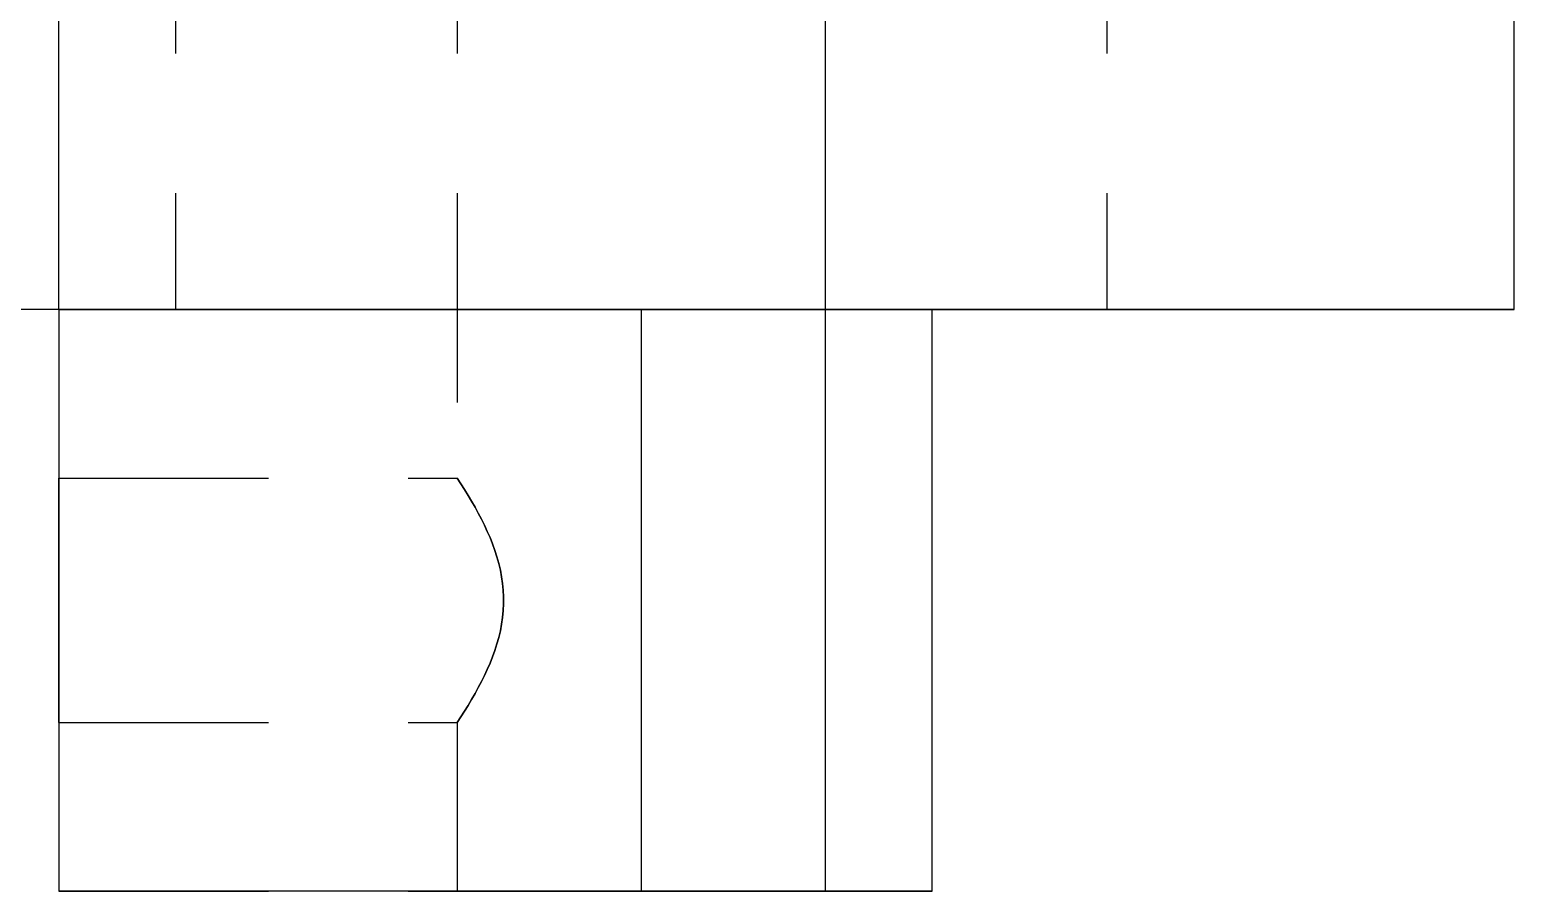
# Model space of a CAD drawing. Extents: x 8 to 586, y 8 to 412.
# Drawn here: x 202.25 to 215, y 223 to 230.4 of the extents above; entities that cross this region are included whole.
import ezdxf

# ---------------------------------------------------------------- set-up
doc = ezdxf.new("R2010")
doc.units = 0
doc.linetypes.add('CENTER', pattern=[10.2, 6, -1.6, 1, -1.6])
doc.linetypes.add('DASHED', pattern=[3, 1.8, -1.2])
for name, color, linetype in [('HIDDEN', 8, 'DASHED'), ('SEAM', 3, 'CENTER'), ('VISIBLE', 7, 'CONTINUOUS')]:
    doc.layers.add(name, color=color, linetype=linetype)

msp = doc.modelspace()

# ---------------------------------------------------------------- linework, layer by layer
at = {"layer": 'HIDDEN'}
for p, q in [((202.5, 228), (202.5, 238)), ((203.5, 238), (203.5, 228)), ((203.5, 238), (203.5, 228)), ((205.92, 238), (205.92, 226.55)), ((205.92, 238), (205.92, 226.55)), ((211.5, 238), (211.5, 228)), ((211.5, 238), (211.5, 228)), ((215, 228), (215, 238)), ((209.08, 230.6923), (209.08, 230.3077)), ((209.08, 230.6923), (209.08, 230.3077)), ((209.08, 230.3077), (209.08, 229.9231)), ((209.08, 230.3077), (209.08, 229.9231)), ((209.08, 229.9231), (209.08, 229.5385)), ((209.08, 229.9231), (209.08, 229.5385)), ((209.08, 229.5385), (209.08, 229.1538)), ((209.08, 229.5385), (209.08, 229.1538)), ((209.08, 229.1538), (209.08, 228.7692)), ((209.08, 229.1538), (209.08, 228.7692)), ((209.08, 228.7692), (209.08, 228.3846)), ((209.08, 228.7692), (209.08, 228.3846)), ((209.08, 228.3846), (209.08, 228)), ((209.08, 228.3846), (209.08, 228)), ((202.5, 228), (52.5, 228)), ((202.8205, 228), (202.5, 228)), ((202.5, 228), (207.5, 228)), ((207.5, 228), (202.5, 228)), ((202.5, 228), (207.5, 228)), ((207.5, 228), (202.5, 228)), ((202.5, 228), (202.5, 223)), ((202.5, 228), (202.5, 223)), ((202.5, 228), (202.5, 223)), ((203.141, 228), (202.8205, 228)), ((203.4615, 228), (203.141, 228)), ((203.7821, 228), (203.4615, 228)), ((203.7051, 228), (203.5, 228)), ((203.5, 228), (203.7051, 228)), ((203.9103, 228), (203.7051, 228)), ((203.7051, 228), (203.9103, 228)), ((204.1026, 228), (203.7821, 228)), ((204.1154, 228), (203.9103, 228)), ((203.9103, 228), (204.1154, 228)), ((204.4231, 228), (204.1026, 228)), ((204.3205, 228), (204.1154, 228)), ((204.1154, 228), (204.3205, 228)), ((204.5256, 228), (204.3205, 228)), ((204.3205, 228), (204.5256, 228)), ((204.7436, 228), (204.4231, 228)), ((204.7308, 228), (204.5256, 228)), ((204.5256, 228), (204.7308, 228)), ((204.9359, 228), (204.7308, 228)), ((204.7308, 228), (204.9359, 228)), ((205.0641, 228), (204.7436, 228)), ((205.141, 228), (204.9359, 228)), ((204.9359, 228), (205.141, 228)), ((205.3846, 228), (205.0641, 228)), ((205.3462, 228), (205.141, 228)), ((205.141, 228), (205.3462, 228)), ((205.5513, 228), (205.3462, 228)), ((205.3462, 228), (205.5513, 228)), ((205.7051, 228), (205.3846, 228)), ((205.7564, 228), (205.5513, 228)), ((205.5513, 228), (205.7564, 228)), ((206.0256, 228), (205.7051, 228)), ((205.9615, 228), (205.7564, 228)), ((205.7564, 228), (205.9615, 228)), ((206.1667, 228), (205.9615, 228)), ((205.9615, 228), (206.1667, 228)), ((206.3462, 228), (206.0256, 228)), ((206.3718, 228), (206.1667, 228)), ((206.1667, 228), (206.3718, 228)), ((206.6667, 228), (206.3462, 228)), ((206.5769, 228), (206.3718, 228)), ((206.3718, 228), (206.5769, 228)), ((206.7821, 228), (206.5769, 228)), ((206.5769, 228), (206.7821, 228)), ((206.9872, 228), (206.6667, 228)), ((206.9872, 228), (206.7821, 228)), ((206.7821, 228), (206.9872, 228)), ((207.3077, 228), (206.9872, 228)), ((207.1923, 228), (206.9872, 228)), ((206.9872, 228), (207.1923, 228)), ((207.3974, 228), (207.1923, 228)), ((207.1923, 228), (207.3974, 228)), ((207.6282, 228), (207.3077, 228)), ((207.6026, 228), (207.3974, 228)), ((207.3974, 228), (207.6026, 228)), ((207.5, 228), (207.5641, 228)), ((207.5641, 228), (207.5, 228)), ((207.5, 228), (207.5641, 228)), ((207.5641, 228), (207.5, 228)), ((207.5, 228), (207.5, 223)), ((207.5, 228), (207.5, 223)), ((207.5, 228), (207.5, 223)), ((207.5641, 228), (207.6282, 228)), ((207.6282, 228), (207.5641, 228)), ((207.5641, 228), (207.6282, 228)), ((207.6282, 228), (207.5641, 228)), ((207.8077, 228), (207.6026, 228)), ((207.6026, 228), (207.8077, 228)), ((207.9487, 228), (207.6282, 228)), ((207.6282, 228), (207.6923, 228)), ((207.6923, 228), (207.6282, 228)), ((207.6282, 228), (207.6923, 228)), ((207.6923, 228), (207.6282, 228)), ((207.6923, 228), (207.7564, 228)), ((207.7564, 228), (207.6923, 228)), ((207.6923, 228), (207.7564, 228)), ((207.7564, 228), (207.6923, 228)), ((207.7564, 228), (207.8205, 228)), ((207.8205, 228), (207.7564, 228)), ((207.7564, 228), (207.8205, 228)), ((207.8205, 228), (207.7564, 228)), ((208.0128, 228), (207.8077, 228)), ((207.8077, 228), (208.0128, 228)), ((207.8205, 228), (207.8846, 228)), ((207.8846, 228), (207.8205, 228)), ((207.8205, 228), (207.8846, 228)), ((207.8846, 228), (207.8205, 228)), ((207.8846, 228), (207.9487, 228)), ((207.9487, 228), (207.8846, 228)), ((207.8846, 228), (207.9487, 228)), ((207.9487, 228), (207.8846, 228)), ((208.2692, 228), (207.9487, 228)), ((207.9487, 228), (208.0128, 228)), ((208.0128, 228), (207.9487, 228)), ((207.9487, 228), (208.0128, 228)), ((208.0128, 228), (207.9487, 228)), ((208.2179, 228), (208.0128, 228)), ((208.0128, 228), (208.2179, 228)), ((208.0128, 228), (208.0769, 228)), ((208.0769, 228), (208.0128, 228)), ((208.0128, 228), (208.0769, 228)), ((208.0769, 228), (208.0128, 228)), ((208.0769, 228), (208.141, 228)), ((208.141, 228), (208.0769, 228)), ((208.0769, 228), (208.141, 228)), ((208.141, 228), (208.0769, 228)), ((208.141, 228), (208.2051, 228)), ((208.2051, 228), (208.141, 228)), ((208.141, 228), (208.2051, 228)), ((208.2051, 228), (208.141, 228)), ((208.2051, 228), (208.2692, 228)), ((208.2692, 228), (208.2051, 228)), ((208.2051, 228), (208.2692, 228)), ((208.2692, 228), (208.2051, 228)), ((208.4231, 228), (208.2179, 228)), ((208.2179, 228), (208.4231, 228)), ((208.5897, 228), (208.2692, 228)), ((208.2692, 228), (208.3333, 228)), ((208.3333, 228), (208.2692, 228)), ((208.2692, 228), (208.3333, 228)), ((208.3333, 228), (208.2692, 228)), ((208.3333, 228), (208.3974, 228)), ((208.3974, 228), (208.3333, 228)), ((208.3333, 228), (208.3974, 228)), ((208.3974, 228), (208.3333, 228)), ((208.3974, 228), (208.4615, 228)), ((208.4615, 228), (208.3974, 228)), ((208.3974, 228), (208.4615, 228)), ((208.4615, 228), (208.3974, 228)), ((208.6282, 228), (208.4231, 228)), ((208.4231, 228), (208.6282, 228)), ((208.4615, 228), (208.5256, 228)), ((208.5256, 228), (208.4615, 228)), ((208.4615, 228), (208.5256, 228)), ((208.5256, 228), (208.4615, 228)), ((208.5256, 228), (208.5897, 228)), ((208.5897, 228), (208.5256, 228)), ((208.5256, 228), (208.5897, 228)), ((208.5897, 228), (208.5256, 228)), ((208.9103, 228), (208.5897, 228)), ((208.5897, 228), (208.6538, 228)), ((208.6538, 228), (208.5897, 228)), ((208.5897, 228), (208.6538, 228)), ((208.6538, 228), (208.5897, 228)), ((208.8333, 228), (208.6282, 228)), ((208.6282, 228), (208.8333, 228)), ((208.6538, 228), (208.7179, 228)), ((208.7179, 228), (208.6538, 228)), ((208.6538, 228), (208.7179, 228)), ((208.7179, 228), (208.6538, 228)), ((208.7179, 228), (208.7821, 228)), ((208.7821, 228), (208.7179, 228)), ((208.7179, 228), (208.7821, 228)), ((208.7821, 228), (208.7179, 228)), ((208.7821, 228), (208.8462, 228)), ((208.8462, 228), (208.7821, 228)), ((208.7821, 228), (208.8462, 228)), ((208.8462, 228), (208.7821, 228)), ((209.0385, 228), (208.8333, 228)), ((208.8333, 228), (209.0385, 228)), ((208.8462, 228), (208.9103, 228)), ((208.9103, 228), (208.8462, 228)), ((208.8462, 228), (208.9103, 228)), ((208.9103, 228), (208.8462, 228)), ((209.2308, 228), (208.9103, 228)), ((208.9103, 228), (208.9744, 228)), ((208.9744, 228), (208.9103, 228)), ((208.9103, 228), (208.9744, 228)), ((208.9744, 228), (208.9103, 228)), ((208.9744, 228), (209.0385, 228)), ((209.0385, 228), (208.9744, 228)), ((208.9744, 228), (209.0385, 228)), ((209.0385, 228), (208.9744, 228)), ((209.2436, 228), (209.0385, 228)), ((209.0385, 228), (209.2436, 228)), ((209.0385, 228), (209.1026, 228)), ((209.1026, 228), (209.0385, 228)), ((209.0385, 228), (209.1026, 228)), ((209.1026, 228), (209.0385, 228)), ((209.08, 228), (209.08, 227.6154)), ((209.08, 228), (209.08, 227.6154)), ((209.1026, 228), (209.1667, 228)), ((209.1667, 228), (209.1026, 228)), ((209.1026, 228), (209.1667, 228)), ((209.1667, 228), (209.1026, 228)), ((209.1667, 228), (209.2308, 228)), ((209.2308, 228), (209.1667, 228)), ((209.1667, 228), (209.2308, 228)), ((209.2308, 228), (209.1667, 228)), ((209.5513, 228), (209.2308, 228)), ((209.2308, 228), (209.2949, 228)), ((209.2949, 228), (209.2308, 228)), ((209.2308, 228), (209.2949, 228)), ((209.2949, 228), (209.2308, 228)), ((209.4487, 228), (209.2436, 228)), ((209.2436, 228), (209.4487, 228)), ((209.2949, 228), (209.359, 228)), ((209.359, 228), (209.2949, 228)), ((209.2949, 228), (209.359, 228)), ((209.359, 228), (209.2949, 228)), ((209.359, 228), (209.4231, 228)), ((209.4231, 228), (209.359, 228)), ((209.359, 228), (209.4231, 228)), ((209.4231, 228), (209.359, 228)), ((209.4231, 228), (209.4872, 228)), ((209.4872, 228), (209.4231, 228)), ((209.4231, 228), (209.4872, 228)), ((209.4872, 228), (209.4231, 228)), ((209.6538, 228), (209.4487, 228)), ((209.4487, 228), (209.6538, 228)), ((209.4872, 228), (209.5513, 228)), ((209.5513, 228), (209.4872, 228)), ((209.4872, 228), (209.5513, 228)), ((209.5513, 228), (209.4872, 228)), ((209.8718, 228), (209.5513, 228)), ((209.5513, 228), (209.6154, 228)), ((209.6154, 228), (209.5513, 228)), ((209.5513, 228), (209.6154, 228)), ((209.6154, 228), (209.5513, 228)), ((209.6154, 228), (209.6795, 228)), ((209.6795, 228), (209.6154, 228)), ((209.6154, 228), (209.6795, 228)), ((209.6795, 228), (209.6154, 228)), ((209.859, 228), (209.6538, 228)), ((209.6538, 228), (209.859, 228)), ((209.6795, 228), (209.7436, 228)), ((209.7436, 228), (209.6795, 228)), ((209.6795, 228), (209.7436, 228)), ((209.7436, 228), (209.6795, 228)), ((209.7436, 228), (209.8077, 228)), ((209.8077, 228), (209.7436, 228)), ((209.7436, 228), (209.8077, 228)), ((209.8077, 228), (209.7436, 228)), ((209.8077, 228), (209.8718, 228)), ((209.8718, 228), (209.8077, 228)), ((209.8077, 228), (209.8718, 228)), ((209.8718, 228), (209.8077, 228)), ((210.0641, 228), (209.859, 228)), ((209.859, 228), (210.0641, 228)), ((210.1923, 228), (209.8718, 228)), ((209.8718, 228), (209.9359, 228)), ((209.9359, 228), (209.8718, 228)), ((209.8718, 228), (209.9359, 228)), ((209.9359, 228), (209.8718, 228)), ((209.9359, 228), (210, 228)), ((210, 228), (209.9359, 228)), ((209.9359, 228), (210, 228)), ((210, 228), (209.9359, 228)), ((210, 223), (210, 228)), ((210.2692, 228), (210.0641, 228)), ((210.0641, 228), (210.2692, 228)), ((210.5128, 228), (210.1923, 228)), ((210.4744, 228), (210.2692, 228)), ((210.2692, 228), (210.4744, 228)), ((210.6795, 228), (210.4744, 228)), ((210.4744, 228), (210.6795, 228)), ((210.8333, 228), (210.5128, 228)), ((210.8846, 228), (210.6795, 228)), ((210.6795, 228), (210.8846, 228)), ((211.1538, 228), (210.8333, 228)), ((211.0897, 228), (210.8846, 228)), ((210.8846, 228), (211.0897, 228)), ((211.2949, 228), (211.0897, 228)), ((211.0897, 228), (211.2949, 228)), ((211.4744, 228), (211.1538, 228)), ((211.5, 228), (211.2949, 228)), ((211.2949, 228), (211.5, 228)), ((211.7949, 228), (211.4744, 228)), ((212.1154, 228), (211.7949, 228)), ((212.4359, 228), (212.1154, 228)), ((212.7564, 228), (212.4359, 228)), ((213.0769, 228), (212.7564, 228)), ((213.3974, 228), (213.0769, 228)), ((213.7179, 228), (213.3974, 228)), ((214.0385, 228), (213.7179, 228)), ((214.359, 228), (214.0385, 228)), ((214.6795, 228), (214.359, 228)), ((215, 228), (214.6795, 228)), ((209.08, 227.6154), (209.08, 227.2308)), ((209.08, 227.6154), (209.08, 227.2308)), ((209.08, 227.2308), (209.08, 226.8462)), ((209.08, 227.2308), (209.08, 226.8462)), ((209.08, 226.8462), (209.08, 226.4615)), ((209.08, 226.8462), (209.08, 226.4615)), ((202.5, 226.55), (202.5, 226.4962)), ((202.5, 226.4962), (202.5, 226.55)), ((202.5, 226.55), (205.92, 226.55)), ((202.5, 226.55), (202.5, 226.4962)), ((202.5, 226.4962), (202.5, 226.55)), ((202.5, 226.55), (205.92, 226.55)), ((202.5, 226.4962), (202.5, 226.4423)), ((202.5, 226.4423), (202.5, 226.4962)), ((202.5, 226.4962), (202.5, 226.4423)), ((202.5, 226.4423), (202.5, 226.4962)), ((205.92, 226.55), (205.9521, 226.5011)), ((205.9521, 226.5011), (205.92, 226.55)), ((205.92, 226.55), (205.9521, 226.5011)), ((205.9521, 226.5011), (205.92, 226.55)), ((205.9521, 226.5011), (205.9835, 226.4518)), ((205.9835, 226.4518), (205.9521, 226.5011)), ((205.9521, 226.5011), (205.9835, 226.4518)), ((205.9835, 226.4518), (205.9521, 226.5011)), ((202.5, 226.4423), (202.5, 226.3885)), ((202.5, 226.3885), (202.5, 226.4423)), ((202.5, 226.4423), (202.5, 226.3885)), ((202.5, 226.3885), (202.5, 226.4423)), ((202.5, 226.3885), (202.5, 226.3346)), ((202.5, 226.3346), (202.5, 226.3885)), ((202.5, 226.3885), (202.5, 226.3346)), ((202.5, 226.3346), (202.5, 226.3885)), ((205.9835, 226.4518), (206.0142, 226.4021)), ((206.0142, 226.4021), (205.9835, 226.4518)), ((205.9835, 226.4518), (206.0142, 226.4021)), ((206.0142, 226.4021), (205.9835, 226.4518)), ((206.0142, 226.4021), (206.0441, 226.3519)), ((206.0441, 226.3519), (206.0142, 226.4021)), ((206.0142, 226.4021), (206.0441, 226.3519)), ((206.0441, 226.3519), (206.0142, 226.4021)), ((206.0441, 226.3519), (206.0732, 226.3012)), ((206.0732, 226.3012), (206.0441, 226.3519)), ((206.0441, 226.3519), (206.0732, 226.3012)), ((206.0732, 226.3012), (206.0441, 226.3519)), ((209.08, 226.4615), (209.08, 226.0769)), ((209.08, 226.4615), (209.08, 226.0769)), ((202.5, 226.3346), (202.5, 226.2808)), ((202.5, 226.2808), (202.5, 226.3346)), ((202.5, 226.3346), (202.5, 226.2808)), ((202.5, 226.2808), (202.5, 226.3346)), ((202.5, 226.2808), (202.5, 226.2269)), ((202.5, 226.2269), (202.5, 226.2808)), ((202.5, 226.2808), (202.5, 226.2269)), ((202.5, 226.2269), (202.5, 226.2808)), ((202.5, 226.2269), (202.5, 226.1731)), ((202.5, 226.1731), (202.5, 226.2269)), ((202.5, 226.2269), (202.5, 226.1731)), ((202.5, 226.1731), (202.5, 226.2269)), ((206.0732, 226.3012), (206.1013, 226.2499)), ((206.1013, 226.2499), (206.0732, 226.3012)), ((206.0732, 226.3012), (206.1013, 226.2499)), ((206.1013, 226.2499), (206.0732, 226.3012)), ((206.1013, 226.2499), (206.1284, 226.1981)), ((206.1284, 226.1981), (206.1013, 226.2499)), ((206.1013, 226.2499), (206.1284, 226.1981)), ((206.1284, 226.1981), (206.1013, 226.2499)), ((202.5, 226.1731), (202.5, 226.1192)), ((202.5, 226.1192), (202.5, 226.1731)), ((202.5, 226.1731), (202.5, 226.1192)), ((202.5, 226.1192), (202.5, 226.1731)), ((202.5, 226.1192), (202.5, 226.0654)), ((202.5, 226.0654), (202.5, 226.1192)), ((202.5, 226.1192), (202.5, 226.0654)), ((202.5, 226.0654), (202.5, 226.1192)), ((206.1284, 226.1981), (206.1543, 226.1457)), ((206.1543, 226.1457), (206.1284, 226.1981)), ((206.1284, 226.1981), (206.1543, 226.1457)), ((206.1543, 226.1457), (206.1284, 226.1981)), ((206.1543, 226.1457), (206.1789, 226.0927)), ((206.1789, 226.0927), (206.1543, 226.1457)), ((206.1543, 226.1457), (206.1789, 226.0927)), ((206.1789, 226.0927), (206.1543, 226.1457)), ((206.1789, 226.0927), (206.2021, 226.0391)), ((206.2021, 226.0391), (206.1789, 226.0927)), ((206.1789, 226.0927), (206.2021, 226.0391)), ((206.2021, 226.0391), (206.1789, 226.0927)), ((202.5, 226.0654), (202.5, 226.0115)), ((202.5, 226.0115), (202.5, 226.0654)), ((202.5, 226.0654), (202.5, 226.0115)), ((202.5, 226.0115), (202.5, 226.0654)), ((202.5, 226.0115), (202.5, 225.9577)), ((202.5, 225.9577), (202.5, 226.0115)), ((202.5, 226.0115), (202.5, 225.9577)), ((202.5, 225.9577), (202.5, 226.0115)), ((206.2021, 226.0391), (206.2237, 225.9847)), ((206.2237, 225.9847), (206.2021, 226.0391)), ((206.2021, 226.0391), (206.2237, 225.9847)), ((206.2237, 225.9847), (206.2021, 226.0391)), ((206.2237, 225.9847), (206.2436, 225.9298)), ((206.2436, 225.9298), (206.2237, 225.9847)), ((206.2237, 225.9847), (206.2436, 225.9298)), ((206.2436, 225.9298), (206.2237, 225.9847)), ((209.08, 226.0769), (209.08, 225.6923)), ((209.08, 226.0769), (209.08, 225.6923)), ((202.5, 225.9577), (202.5, 225.9038)), ((202.5, 225.9038), (202.5, 225.9577)), ((202.5, 225.9577), (202.5, 225.9038)), ((202.5, 225.9038), (202.5, 225.9577)), ((202.5, 225.9038), (202.5, 225.85)), ((202.5, 225.85), (202.5, 225.9038)), ((202.5, 225.9038), (202.5, 225.85)), ((202.5, 225.85), (202.5, 225.9038)), ((202.5, 225.85), (202.5, 225.7962)), ((202.5, 225.7962), (202.5, 225.85)), ((202.5, 225.85), (202.5, 225.7962)), ((202.5, 225.7962), (202.5, 225.85)), ((206.2436, 225.9298), (206.2615, 225.8741)), ((206.2615, 225.8741), (206.2436, 225.9298)), ((206.2436, 225.9298), (206.2615, 225.8741)), ((206.2615, 225.8741), (206.2436, 225.9298)), ((206.2615, 225.8741), (206.2773, 225.8179)), ((206.2773, 225.8179), (206.2615, 225.8741)), ((206.2615, 225.8741), (206.2773, 225.8179)), ((206.2773, 225.8179), (206.2615, 225.8741)), ((202.5, 225.7962), (202.5, 225.7423)), ((202.5, 225.7423), (202.5, 225.7962)), ((202.5, 225.7962), (202.5, 225.7423)), ((202.5, 225.7423), (202.5, 225.7962)), ((202.5, 225.7423), (202.5, 225.6885)), ((202.5, 225.6885), (202.5, 225.7423)), ((202.5, 225.7423), (202.5, 225.6885)), ((202.5, 225.6885), (202.5, 225.7423)), ((206.2773, 225.8179), (206.2909, 225.761)), ((206.2909, 225.761), (206.2773, 225.8179)), ((206.2773, 225.8179), (206.2909, 225.761)), ((206.2909, 225.761), (206.2773, 225.8179)), ((206.2909, 225.761), (206.3019, 225.7036)), ((206.3019, 225.7036), (206.2909, 225.761)), ((206.2909, 225.761), (206.3019, 225.7036)), ((206.3019, 225.7036), (206.2909, 225.761)), ((202.5, 225.6885), (202.5, 225.6346)), ((202.5, 225.6346), (202.5, 225.6885)), ((202.5, 225.6885), (202.5, 225.6346)), ((202.5, 225.6346), (202.5, 225.6885)), ((202.5, 225.6346), (202.5, 225.5808)), ((202.5, 225.5808), (202.5, 225.6346)), ((202.5, 225.6346), (202.5, 225.5808)), ((202.5, 225.5808), (202.5, 225.6346)), ((202.5, 225.5808), (202.5, 225.5269)), ((202.5, 225.5269), (202.5, 225.5808)), ((202.5, 225.5808), (202.5, 225.5269)), ((202.5, 225.5269), (202.5, 225.5808)), ((206.3019, 225.7036), (206.3104, 225.6458)), ((206.3104, 225.6458), (206.3019, 225.7036)), ((206.3019, 225.7036), (206.3104, 225.6458)), ((206.3104, 225.6458), (206.3019, 225.7036)), ((206.3104, 225.6458), (206.3161, 225.5876)), ((206.3161, 225.5876), (206.3104, 225.6458)), ((206.3104, 225.6458), (206.3161, 225.5876)), ((206.3161, 225.5876), (206.3104, 225.6458)), ((206.3161, 225.5876), (206.319, 225.5292)), ((206.319, 225.5292), (206.3161, 225.5876)), ((206.3161, 225.5876), (206.319, 225.5292)), ((206.319, 225.5292), (206.3161, 225.5876)), ((209.08, 225.6923), (209.08, 225.3077)), ((209.08, 225.6923), (209.08, 225.3077)), ((202.5, 225.5269), (202.5, 225.4731)), ((202.5, 225.4731), (202.5, 225.5269)), ((202.5, 225.5269), (202.5, 225.4731)), ((202.5, 225.4731), (202.5, 225.5269)), ((202.5, 225.4731), (202.5, 225.4192)), ((202.5, 225.4192), (202.5, 225.4731)), ((202.5, 225.4731), (202.5, 225.4192)), ((202.5, 225.4192), (202.5, 225.4731)), ((206.319, 225.4708), (206.3161, 225.4124)), ((206.3161, 225.4124), (206.319, 225.4708)), ((206.319, 225.4708), (206.3161, 225.4124)), ((206.3161, 225.4124), (206.319, 225.4708)), ((206.319, 225.5292), (206.319, 225.4708)), ((206.319, 225.4708), (206.319, 225.5292)), ((206.319, 225.5292), (206.319, 225.4708)), ((206.319, 225.4708), (206.319, 225.5292)), ((202.5, 225.4192), (202.5, 225.3654)), ((202.5, 225.3654), (202.5, 225.4192)), ((202.5, 225.4192), (202.5, 225.3654)), ((202.5, 225.3654), (202.5, 225.4192)), ((202.5, 225.3654), (202.5, 225.3115)), ((202.5, 225.3115), (202.5, 225.3654)), ((202.5, 225.3654), (202.5, 225.3115)), ((202.5, 225.3115), (202.5, 225.3654)), ((206.3104, 225.3542), (206.3019, 225.2964)), ((206.3019, 225.2964), (206.3104, 225.3542)), ((206.3104, 225.3542), (206.3019, 225.2964)), ((206.3019, 225.2964), (206.3104, 225.3542)), ((206.3161, 225.4124), (206.3104, 225.3542)), ((206.3104, 225.3542), (206.3161, 225.4124)), ((206.3161, 225.4124), (206.3104, 225.3542)), ((206.3104, 225.3542), (206.3161, 225.4124)), ((202.5, 225.3115), (202.5, 225.2577)), ((202.5, 225.2577), (202.5, 225.3115)), ((202.5, 225.3115), (202.5, 225.2577)), ((202.5, 225.2577), (202.5, 225.3115)), ((202.5, 225.2577), (202.5, 225.2038)), ((202.5, 225.2038), (202.5, 225.2577)), ((202.5, 225.2577), (202.5, 225.2038)), ((202.5, 225.2038), (202.5, 225.2577)), ((202.5, 225.2038), (202.5, 225.15)), ((202.5, 225.15), (202.5, 225.2038)), ((202.5, 225.2038), (202.5, 225.15)), ((202.5, 225.15), (202.5, 225.2038)), ((206.2909, 225.239), (206.2773, 225.1821)), ((206.2773, 225.1821), (206.2909, 225.239)), ((206.2909, 225.239), (206.2773, 225.1821)), ((206.2773, 225.1821), (206.2909, 225.239)), ((206.3019, 225.2964), (206.2909, 225.239)), ((206.2909, 225.239), (206.3019, 225.2964)), ((206.3019, 225.2964), (206.2909, 225.239)), ((206.2909, 225.239), (206.3019, 225.2964)), ((209.08, 225.3077), (209.08, 224.9231)), ((209.08, 225.3077), (209.08, 224.9231)), ((202.5, 225.15), (202.5, 225.0962)), ((202.5, 225.0962), (202.5, 225.15)), ((202.5, 225.15), (202.5, 225.0962)), ((202.5, 225.0962), (202.5, 225.15)), ((202.5, 225.0962), (202.5, 225.0423)), ((202.5, 225.0423), (202.5, 225.0962)), ((202.5, 225.0962), (202.5, 225.0423)), ((202.5, 225.0423), (202.5, 225.0962)), ((206.2436, 225.0702), (206.2237, 225.0153)), ((206.2237, 225.0153), (206.2436, 225.0702)), ((206.2436, 225.0702), (206.2237, 225.0153)), ((206.2237, 225.0153), (206.2436, 225.0702)), ((206.2615, 225.1259), (206.2436, 225.0702)), ((206.2436, 225.0702), (206.2615, 225.1259)), ((206.2615, 225.1259), (206.2436, 225.0702)), ((206.2436, 225.0702), (206.2615, 225.1259)), ((206.2773, 225.1821), (206.2615, 225.1259)), ((206.2615, 225.1259), (206.2773, 225.1821)), ((206.2773, 225.1821), (206.2615, 225.1259)), ((206.2615, 225.1259), (206.2773, 225.1821)), ((202.5, 225.0423), (202.5, 224.9885)), ((202.5, 224.9885), (202.5, 225.0423)), ((202.5, 225.0423), (202.5, 224.9885)), ((202.5, 224.9885), (202.5, 225.0423)), ((202.5, 224.9885), (202.5, 224.9346)), ((202.5, 224.9346), (202.5, 224.9885)), ((202.5, 224.9885), (202.5, 224.9346)), ((202.5, 224.9346), (202.5, 224.9885)), ((206.2021, 224.9609), (206.1789, 224.9073)), ((206.1789, 224.9073), (206.2021, 224.9609)), ((206.2021, 224.9609), (206.1789, 224.9073)), ((206.1789, 224.9073), (206.2021, 224.9609)), ((206.2237, 225.0153), (206.2021, 224.9609)), ((206.2021, 224.9609), (206.2237, 225.0153)), ((206.2237, 225.0153), (206.2021, 224.9609)), ((206.2021, 224.9609), (206.2237, 225.0153)), ((202.5, 224.9346), (202.5, 224.8808)), ((202.5, 224.8808), (202.5, 224.9346)), ((202.5, 224.9346), (202.5, 224.8808)), ((202.5, 224.8808), (202.5, 224.9346)), ((202.5, 224.8808), (202.5, 224.8269)), ((202.5, 224.8269), (202.5, 224.8808)), ((202.5, 224.8808), (202.5, 224.8269)), ((202.5, 224.8269), (202.5, 224.8808)), ((202.5, 224.8269), (202.5, 224.7731)), ((202.5, 224.7731), (202.5, 224.8269)), ((202.5, 224.8269), (202.5, 224.7731)), ((202.5, 224.7731), (202.5, 224.8269)), ((206.1543, 224.8543), (206.1284, 224.8019)), ((206.1284, 224.8019), (206.1543, 224.8543)), ((206.1543, 224.8543), (206.1284, 224.8019)), ((206.1284, 224.8019), (206.1543, 224.8543)), ((206.1789, 224.9073), (206.1543, 224.8543)), ((206.1543, 224.8543), (206.1789, 224.9073)), ((206.1789, 224.9073), (206.1543, 224.8543)), ((206.1543, 224.8543), (206.1789, 224.9073)), ((209.08, 224.9231), (209.08, 224.5385)), ((209.08, 224.9231), (209.08, 224.5385)), ((202.5, 224.7731), (202.5, 224.7192)), ((202.5, 224.7192), (202.5, 224.7731)), ((202.5, 224.7731), (202.5, 224.7192)), ((202.5, 224.7192), (202.5, 224.7731)), ((202.5, 224.7192), (202.5, 224.6654)), ((202.5, 224.6654), (202.5, 224.7192)), ((202.5, 224.7192), (202.5, 224.6654)), ((202.5, 224.6654), (202.5, 224.7192)), ((206.0732, 224.6988), (206.0441, 224.6481)), ((206.0441, 224.6481), (206.0732, 224.6988)), ((206.0732, 224.6988), (206.0441, 224.6481)), ((206.0441, 224.6481), (206.0732, 224.6988)), ((206.1013, 224.7501), (206.0732, 224.6988)), ((206.0732, 224.6988), (206.1013, 224.7501)), ((206.1013, 224.7501), (206.0732, 224.6988)), ((206.0732, 224.6988), (206.1013, 224.7501)), ((206.1284, 224.8019), (206.1013, 224.7501)), ((206.1013, 224.7501), (206.1284, 224.8019)), ((206.1284, 224.8019), (206.1013, 224.7501)), ((206.1013, 224.7501), (206.1284, 224.8019)), ((202.5, 224.6654), (202.5, 224.6115)), ((202.5, 224.6115), (202.5, 224.6654)), ((202.5, 224.6654), (202.5, 224.6115)), ((202.5, 224.6115), (202.5, 224.6654)), ((202.5, 224.6115), (202.5, 224.5577)), ((202.5, 224.5577), (202.5, 224.6115)), ((202.5, 224.6115), (202.5, 224.5577)), ((202.5, 224.5577), (202.5, 224.6115)), ((202.5, 224.5577), (202.5, 224.5038)), ((202.5, 224.5038), (202.5, 224.5577)), ((202.5, 224.5577), (202.5, 224.5038)), ((202.5, 224.5038), (202.5, 224.5577)), ((206.0142, 224.5979), (205.9835, 224.5482)), ((205.9835, 224.5482), (206.0142, 224.5979)), ((206.0142, 224.5979), (205.9835, 224.5482)), ((205.9835, 224.5482), (206.0142, 224.5979)), ((206.0441, 224.6481), (206.0142, 224.5979)), ((206.0142, 224.5979), (206.0441, 224.6481)), ((206.0441, 224.6481), (206.0142, 224.5979)), ((206.0142, 224.5979), (206.0441, 224.6481)), ((202.5, 224.5038), (202.5, 224.45)), ((202.5, 224.45), (202.5, 224.5038)), ((202.5, 224.5038), (202.5, 224.45)), ((202.5, 224.45), (202.5, 224.5038)), ((202.5, 224.45), (205.92, 224.45)), ((202.5, 224.45), (205.92, 224.45)), ((205.9521, 224.4989), (205.92, 224.45)), ((205.92, 224.45), (205.9521, 224.4989)), ((205.9521, 224.4989), (205.92, 224.45)), ((205.92, 224.45), (205.9521, 224.4989)), ((205.92, 224.45), (205.92, 223)), ((205.92, 224.45), (205.92, 223)), ((205.9835, 224.5482), (205.9521, 224.4989)), ((205.9521, 224.4989), (205.9835, 224.5482)), ((205.9835, 224.5482), (205.9521, 224.4989)), ((205.9521, 224.4989), (205.9835, 224.5482)), ((209.08, 224.5385), (209.08, 224.1538)), ((209.08, 224.5385), (209.08, 224.1538)), ((209.08, 224.1538), (209.08, 223.7692)), ((209.08, 224.1538), (209.08, 223.7692)), ((209.08, 223.7692), (209.08, 223.3846)), ((209.08, 223.7692), (209.08, 223.3846)), ((209.08, 223.3846), (209.08, 223)), ((209.08, 223.3846), (209.08, 223)), ((202.5, 223), (207.5, 223)), ((202.5, 223), (207.5, 223)), ((207.5, 223), (202.5, 223)), ((206.001, 223), (205.92, 223)), ((205.92, 223), (206.001, 223)), ((206.001, 223), (205.92, 223)), ((205.92, 223), (206.001, 223)), ((206.0821, 223), (206.001, 223)), ((206.001, 223), (206.0821, 223)), ((206.0821, 223), (206.001, 223)), ((206.001, 223), (206.0821, 223)), ((206.1631, 223), (206.0821, 223)), ((206.0821, 223), (206.1631, 223)), ((206.1631, 223), (206.0821, 223)), ((206.0821, 223), (206.1631, 223)), ((206.2441, 223), (206.1631, 223)), ((206.1631, 223), (206.2441, 223)), ((206.2441, 223), (206.1631, 223)), ((206.1631, 223), (206.2441, 223)), ((206.3251, 223), (206.2441, 223)), ((206.2441, 223), (206.3251, 223)), ((206.3251, 223), (206.2441, 223)), ((206.2441, 223), (206.3251, 223)), ((206.4062, 223), (206.3251, 223)), ((206.3251, 223), (206.4062, 223)), ((206.4062, 223), (206.3251, 223)), ((206.3251, 223), (206.4062, 223)), ((206.4872, 223), (206.4062, 223)), ((206.4062, 223), (206.4872, 223)), ((206.4872, 223), (206.4062, 223)), ((206.4062, 223), (206.4872, 223)), ((206.5682, 223), (206.4872, 223)), ((206.4872, 223), (206.5682, 223)), ((206.5682, 223), (206.4872, 223)), ((206.4872, 223), (206.5682, 223)), ((206.6492, 223), (206.5682, 223)), ((206.5682, 223), (206.6492, 223)), ((206.6492, 223), (206.5682, 223)), ((206.5682, 223), (206.6492, 223)), ((206.7303, 223), (206.6492, 223)), ((206.6492, 223), (206.7303, 223)), ((206.7303, 223), (206.6492, 223)), ((206.6492, 223), (206.7303, 223)), ((206.8113, 223), (206.7303, 223)), ((206.7303, 223), (206.8113, 223)), ((206.8113, 223), (206.7303, 223)), ((206.7303, 223), (206.8113, 223)), ((206.8923, 223), (206.8113, 223)), ((206.8113, 223), (206.8923, 223)), ((206.8923, 223), (206.8113, 223)), ((206.8113, 223), (206.8923, 223)), ((206.9733, 223), (206.8923, 223)), ((206.8923, 223), (206.9733, 223)), ((206.9733, 223), (206.8923, 223)), ((206.8923, 223), (206.9733, 223)), ((207.0544, 223), (206.9733, 223)), ((206.9733, 223), (207.0544, 223)), ((207.0544, 223), (206.9733, 223)), ((206.9733, 223), (207.0544, 223)), ((207.1354, 223), (207.0544, 223)), ((207.0544, 223), (207.1354, 223)), ((207.1354, 223), (207.0544, 223)), ((207.0544, 223), (207.1354, 223)), ((207.2164, 223), (207.1354, 223)), ((207.1354, 223), (207.2164, 223)), ((207.2164, 223), (207.1354, 223)), ((207.1354, 223), (207.2164, 223)), ((207.2974, 223), (207.2164, 223)), ((207.2164, 223), (207.2974, 223)), ((207.2974, 223), (207.2164, 223)), ((207.2164, 223), (207.2974, 223)), ((207.3785, 223), (207.2974, 223)), ((207.2974, 223), (207.3785, 223)), ((207.3785, 223), (207.2974, 223)), ((207.2974, 223), (207.3785, 223)), ((207.4595, 223), (207.3785, 223)), ((207.3785, 223), (207.4595, 223)), ((207.4595, 223), (207.3785, 223)), ((207.3785, 223), (207.4595, 223)), ((207.5405, 223), (207.4595, 223)), ((207.4595, 223), (207.5405, 223)), ((207.5405, 223), (207.4595, 223)), ((207.4595, 223), (207.5405, 223)), ((207.5, 223), (207.5641, 223)), ((207.5, 223), (207.5641, 223)), ((207.5641, 223), (207.5, 223)), ((207.6215, 223), (207.5405, 223)), ((207.5405, 223), (207.6215, 223)), ((207.6215, 223), (207.5405, 223)), ((207.5405, 223), (207.6215, 223)), ((207.5641, 223), (207.6282, 223)), ((207.5641, 223), (207.6282, 223)), ((207.6282, 223), (207.5641, 223)), ((207.7026, 223), (207.6215, 223)), ((207.6215, 223), (207.7026, 223)), ((207.7026, 223), (207.6215, 223)), ((207.6215, 223), (207.7026, 223)), ((207.6282, 223), (207.6923, 223)), ((207.6282, 223), (207.6923, 223)), ((207.6923, 223), (207.6282, 223)), ((207.6923, 223), (207.7564, 223)), ((207.6923, 223), (207.7564, 223)), ((207.7564, 223), (207.6923, 223)), ((207.7836, 223), (207.7026, 223)), ((207.7026, 223), (207.7836, 223)), ((207.7836, 223), (207.7026, 223)), ((207.7026, 223), (207.7836, 223)), ((207.7564, 223), (207.8205, 223)), ((207.7564, 223), (207.8205, 223)), ((207.8205, 223), (207.7564, 223)), ((207.8646, 223), (207.7836, 223)), ((207.7836, 223), (207.8646, 223)), ((207.8646, 223), (207.7836, 223)), ((207.7836, 223), (207.8646, 223)), ((207.8205, 223), (207.8846, 223)), ((207.8205, 223), (207.8846, 223)), ((207.8846, 223), (207.8205, 223)), ((207.9456, 223), (207.8646, 223)), ((207.8646, 223), (207.9456, 223)), ((207.9456, 223), (207.8646, 223)), ((207.8646, 223), (207.9456, 223)), ((207.8846, 223), (207.9487, 223)), ((207.8846, 223), (207.9487, 223)), ((207.9487, 223), (207.8846, 223)), ((208.0267, 223), (207.9456, 223)), ((207.9456, 223), (208.0267, 223)), ((208.0267, 223), (207.9456, 223)), ((207.9456, 223), (208.0267, 223)), ((207.9487, 223), (208.0128, 223)), ((207.9487, 223), (208.0128, 223)), ((208.0128, 223), (207.9487, 223)), ((208.0128, 223), (208.0769, 223)), ((208.0128, 223), (208.0769, 223)), ((208.0769, 223), (208.0128, 223)), ((208.1077, 223), (208.0267, 223)), ((208.0267, 223), (208.1077, 223)), ((208.1077, 223), (208.0267, 223)), ((208.0267, 223), (208.1077, 223)), ((208.0769, 223), (208.141, 223)), ((208.0769, 223), (208.141, 223)), ((208.141, 223), (208.0769, 223)), ((208.1887, 223), (208.1077, 223)), ((208.1077, 223), (208.1887, 223)), ((208.1887, 223), (208.1077, 223)), ((208.1077, 223), (208.1887, 223)), ((208.141, 223), (208.2051, 223)), ((208.141, 223), (208.2051, 223)), ((208.2051, 223), (208.141, 223)), ((208.2697, 223), (208.1887, 223)), ((208.1887, 223), (208.2697, 223)), ((208.2697, 223), (208.1887, 223)), ((208.1887, 223), (208.2697, 223)), ((208.2051, 223), (208.2692, 223)), ((208.2051, 223), (208.2692, 223)), ((208.2692, 223), (208.2051, 223)), ((208.2692, 223), (208.3333, 223)), ((208.2692, 223), (208.3333, 223)), ((208.3333, 223), (208.2692, 223)), ((208.3508, 223), (208.2697, 223)), ((208.2697, 223), (208.3508, 223)), ((208.3508, 223), (208.2697, 223)), ((208.2697, 223), (208.3508, 223)), ((208.3333, 223), (208.3974, 223)), ((208.3333, 223), (208.3974, 223)), ((208.3974, 223), (208.3333, 223)), ((208.4318, 223), (208.3508, 223)), ((208.3508, 223), (208.4318, 223)), ((208.4318, 223), (208.3508, 223)), ((208.3508, 223), (208.4318, 223)), ((208.3974, 223), (208.4615, 223)), ((208.3974, 223), (208.4615, 223)), ((208.4615, 223), (208.3974, 223)), ((208.5128, 223), (208.4318, 223)), ((208.4318, 223), (208.5128, 223)), ((208.5128, 223), (208.4318, 223)), ((208.4318, 223), (208.5128, 223)), ((208.4615, 223), (208.5256, 223)), ((208.4615, 223), (208.5256, 223)), ((208.5256, 223), (208.4615, 223)), ((208.5938, 223), (208.5128, 223)), ((208.5128, 223), (208.5938, 223)), ((208.5938, 223), (208.5128, 223)), ((208.5128, 223), (208.5938, 223)), ((208.5256, 223), (208.5897, 223)), ((208.5256, 223), (208.5897, 223)), ((208.5897, 223), (208.5256, 223)), ((208.5897, 223), (208.6538, 223)), ((208.5897, 223), (208.6538, 223)), ((208.6538, 223), (208.5897, 223)), ((208.6749, 223), (208.5938, 223)), ((208.5938, 223), (208.6749, 223)), ((208.6749, 223), (208.5938, 223)), ((208.5938, 223), (208.6749, 223)), ((208.6538, 223), (208.7179, 223)), ((208.6538, 223), (208.7179, 223)), ((208.7179, 223), (208.6538, 223)), ((208.7559, 223), (208.6749, 223)), ((208.6749, 223), (208.7559, 223)), ((208.7559, 223), (208.6749, 223)), ((208.6749, 223), (208.7559, 223)), ((208.7179, 223), (208.7821, 223)), ((208.7179, 223), (208.7821, 223)), ((208.7821, 223), (208.7179, 223)), ((208.8369, 223), (208.7559, 223)), ((208.7559, 223), (208.8369, 223)), ((208.8369, 223), (208.7559, 223)), ((208.7559, 223), (208.8369, 223)), ((208.7821, 223), (208.8462, 223)), ((208.7821, 223), (208.8462, 223)), ((208.8462, 223), (208.7821, 223)), ((208.9179, 223), (208.8369, 223)), ((208.8369, 223), (208.9179, 223)), ((208.9179, 223), (208.8369, 223)), ((208.8369, 223), (208.9179, 223)), ((208.8462, 223), (208.9103, 223)), ((208.8462, 223), (208.9103, 223)), ((208.9103, 223), (208.8462, 223)), ((208.9103, 223), (208.9744, 223)), ((208.9103, 223), (208.9744, 223)), ((208.9744, 223), (208.9103, 223)), ((208.999, 223), (208.9179, 223)), ((208.9179, 223), (208.999, 223)), ((208.999, 223), (208.9179, 223)), ((208.9179, 223), (208.999, 223)), ((208.9744, 223), (209.0385, 223)), ((208.9744, 223), (209.0385, 223)), ((209.0385, 223), (208.9744, 223)), ((209.08, 223), (208.999, 223)), ((208.999, 223), (209.08, 223)), ((209.08, 223), (208.999, 223)), ((208.999, 223), (209.08, 223)), ((209.0385, 223), (209.1026, 223)), ((209.0385, 223), (209.1026, 223)), ((209.1026, 223), (209.0385, 223)), ((209.1026, 223), (209.1667, 223)), ((209.1026, 223), (209.1667, 223)), ((209.1667, 223), (209.1026, 223)), ((209.1667, 223), (209.2308, 223)), ((209.1667, 223), (209.2308, 223)), ((209.2308, 223), (209.1667, 223)), ((209.2308, 223), (209.2949, 223)), ((209.2308, 223), (209.2949, 223)), ((209.2949, 223), (209.2308, 223)), ((209.2949, 223), (209.359, 223)), ((209.2949, 223), (209.359, 223)), ((209.359, 223), (209.2949, 223)), ((209.359, 223), (209.4231, 223)), ((209.359, 223), (209.4231, 223)), ((209.4231, 223), (209.359, 223)), ((209.4231, 223), (209.4872, 223)), ((209.4231, 223), (209.4872, 223)), ((209.4872, 223), (209.4231, 223)), ((209.4872, 223), (209.5513, 223)), ((209.4872, 223), (209.5513, 223)), ((209.5513, 223), (209.4872, 223)), ((209.5513, 223), (209.6154, 223)), ((209.5513, 223), (209.6154, 223)), ((209.6154, 223), (209.5513, 223)), ((209.6154, 223), (209.6795, 223)), ((209.6154, 223), (209.6795, 223)), ((209.6795, 223), (209.6154, 223)), ((209.6795, 223), (209.7436, 223)), ((209.6795, 223), (209.7436, 223)), ((209.7436, 223), (209.6795, 223)), ((209.7436, 223), (209.8077, 223)), ((209.7436, 223), (209.8077, 223)), ((209.8077, 223), (209.7436, 223)), ((209.8077, 223), (209.8718, 223)), ((209.8077, 223), (209.8718, 223)), ((209.8718, 223), (209.8077, 223)), ((209.8718, 223), (209.9359, 223)), ((209.8718, 223), (209.9359, 223)), ((209.9359, 223), (209.8718, 223)), ((209.9359, 223), (210, 223)), ((209.9359, 223), (210, 223)), ((210, 223), (209.9359, 223))]:
    msp.add_line(p, q, dxfattribs=at)
at = {"layer": 'SEAM'}
for p, q in [((202.5, 228), (202.5, 238)), ((215, 228), (215, 238)), ((215, 228), (215, 238)), ((202.5, 228), (127.5, 228)), ((215, 228), (200, 228)), ((202.5, 228), (202.5, 223)), ((202.5, 228), (202.8205, 228)), ((202.5, 228), (202.5, 223)), ((202.8205, 228), (203.141, 228)), ((203.141, 228), (203.4615, 228)), ((203.4615, 228), (203.7821, 228)), ((203.7821, 228), (204.1026, 228)), ((204.1026, 228), (204.4231, 228)), ((204.4231, 228), (204.7436, 228)), ((204.7436, 228), (205.0641, 228)), ((205.0641, 228), (205.3846, 228)), ((205.3846, 228), (205.7051, 228)), ((205.7051, 228), (206.0256, 228)), ((206.0256, 228), (206.3462, 228)), ((206.3462, 228), (206.6667, 228)), ((206.6667, 228), (206.9872, 228)), ((206.9872, 228), (207.3077, 228)), ((207.3077, 228), (207.6282, 228)), ((207.5, 228), (207.5, 223)), ((207.5, 228), (207.5, 223)), ((207.6282, 228), (207.9487, 228)), ((207.9487, 228), (208.2692, 228)), ((208.2692, 228), (208.5897, 228)), ((208.5897, 228), (208.9103, 228)), ((208.9103, 228), (209.2308, 228)), ((209.2308, 228), (209.5513, 228)), ((209.5513, 228), (209.8718, 228)), ((209.8718, 228), (210.1923, 228)), ((210, 223), (210, 228)), ((210, 223), (210, 228)), ((210.1923, 228), (210.5128, 228)), ((210.5128, 228), (210.8333, 228)), ((210.8333, 228), (211.1538, 228)), ((211.1538, 228), (211.4744, 228)), ((211.4744, 228), (211.7949, 228)), ((211.7949, 228), (212.1154, 228)), ((212.1154, 228), (212.4359, 228)), ((212.4359, 228), (212.7564, 228)), ((212.7564, 228), (213.0769, 228)), ((213.0769, 228), (213.3974, 228)), ((213.3974, 228), (213.7179, 228)), ((213.7179, 228), (214.0385, 228)), ((214.0385, 228), (214.359, 228)), ((214.359, 228), (214.6795, 228)), ((214.6795, 228), (215, 228)), ((207.5, 223), (202.5, 223)), ((207.5, 223), (202.5, 223)), ((207.5641, 223), (207.5, 223)), ((207.5641, 223), (207.5, 223)), ((207.6282, 223), (207.5641, 223)), ((207.6282, 223), (207.5641, 223)), ((207.6923, 223), (207.6282, 223)), ((207.6923, 223), (207.6282, 223)), ((207.7564, 223), (207.6923, 223)), ((207.7564, 223), (207.6923, 223)), ((207.8205, 223), (207.7564, 223)), ((207.8205, 223), (207.7564, 223)), ((207.8846, 223), (207.8205, 223)), ((207.8846, 223), (207.8205, 223)), ((207.9487, 223), (207.8846, 223)), ((207.9487, 223), (207.8846, 223)), ((208.0128, 223), (207.9487, 223)), ((208.0128, 223), (207.9487, 223)), ((208.0769, 223), (208.0128, 223)), ((208.0769, 223), (208.0128, 223)), ((208.141, 223), (208.0769, 223)), ((208.141, 223), (208.0769, 223)), ((208.2051, 223), (208.141, 223)), ((208.2051, 223), (208.141, 223)), ((208.2692, 223), (208.2051, 223)), ((208.2692, 223), (208.2051, 223)), ((208.3333, 223), (208.2692, 223)), ((208.3333, 223), (208.2692, 223)), ((208.3974, 223), (208.3333, 223)), ((208.3974, 223), (208.3333, 223)), ((208.4615, 223), (208.3974, 223)), ((208.4615, 223), (208.3974, 223)), ((208.5256, 223), (208.4615, 223)), ((208.5256, 223), (208.4615, 223)), ((208.5897, 223), (208.5256, 223)), ((208.5897, 223), (208.5256, 223)), ((208.6538, 223), (208.5897, 223)), ((208.6538, 223), (208.5897, 223)), ((208.7179, 223), (208.6538, 223)), ((208.7179, 223), (208.6538, 223)), ((208.7821, 223), (208.7179, 223)), ((208.7821, 223), (208.7179, 223)), ((208.8462, 223), (208.7821, 223)), ((208.8462, 223), (208.7821, 223)), ((208.9103, 223), (208.8462, 223)), ((208.9103, 223), (208.8462, 223)), ((208.9744, 223), (208.9103, 223)), ((208.9744, 223), (208.9103, 223)), ((209.0385, 223), (208.9744, 223)), ((209.0385, 223), (208.9744, 223)), ((209.1026, 223), (209.0385, 223)), ((209.1026, 223), (209.0385, 223)), ((209.1667, 223), (209.1026, 223)), ((209.1667, 223), (209.1026, 223)), ((209.2308, 223), (209.1667, 223)), ((209.2308, 223), (209.1667, 223)), ((209.2949, 223), (209.2308, 223)), ((209.2949, 223), (209.2308, 223)), ((209.359, 223), (209.2949, 223)), ((209.359, 223), (209.2949, 223)), ((209.4231, 223), (209.359, 223)), ((209.4231, 223), (209.359, 223)), ((209.4872, 223), (209.4231, 223)), ((209.4872, 223), (209.4231, 223)), ((209.5513, 223), (209.4872, 223)), ((209.5513, 223), (209.4872, 223)), ((209.6154, 223), (209.5513, 223)), ((209.6154, 223), (209.5513, 223)), ((209.6795, 223), (209.6154, 223)), ((209.6795, 223), (209.6154, 223)), ((209.7436, 223), (209.6795, 223)), ((209.7436, 223), (209.6795, 223)), ((209.8077, 223), (209.7436, 223)), ((209.8077, 223), (209.7436, 223)), ((209.8718, 223), (209.8077, 223)), ((209.8718, 223), (209.8077, 223)), ((209.9359, 223), (209.8718, 223)), ((209.9359, 223), (209.8718, 223)), ((210, 223), (209.9359, 223)), ((210, 223), (209.9359, 223))]:
    msp.add_line(p, q, dxfattribs=at)
at = {"layer": 'VISIBLE'}
for p, q in [((202.5, 228), (202.5, 238)), ((215, 228), (215, 238)), ((202.5, 228), (52.5, 228)), ((202.5, 228), (202.8205, 228)), ((202.5, 228), (202.5, 223)), ((202.8205, 228), (203.141, 228)), ((203.141, 228), (203.4615, 228)), ((203.4615, 228), (203.7821, 228)), ((203.7821, 228), (204.1026, 228)), ((204.1026, 228), (204.4231, 228)), ((204.4231, 228), (204.7436, 228)), ((204.7436, 228), (205.0641, 228)), ((205.0641, 228), (205.3846, 228)), ((205.3846, 228), (205.7051, 228)), ((205.7051, 228), (206.0256, 228)), ((206.0256, 228), (206.3462, 228)), ((206.3462, 228), (206.6667, 228)), ((206.6667, 228), (206.9872, 228)), ((206.9872, 228), (207.3077, 228)), ((207.3077, 228), (207.6282, 228)), ((207.5, 228), (207.5, 223)), ((207.6282, 228), (207.9487, 228)), ((207.9487, 228), (208.2692, 228)), ((208.2692, 228), (208.5897, 228)), ((208.5897, 228), (208.9103, 228)), ((208.9103, 228), (209.2308, 228)), ((209.2308, 228), (209.5513, 228)), ((209.5513, 228), (209.8718, 228)), ((209.8718, 228), (210.1923, 228)), ((210, 223), (210, 228)), ((210.1923, 228), (210.5128, 228)), ((210.5128, 228), (210.8333, 228)), ((210.8333, 228), (211.1538, 228)), ((211.1538, 228), (211.4744, 228)), ((211.4744, 228), (211.7949, 228)), ((211.7949, 228), (212.1154, 228)), ((212.1154, 228), (212.4359, 228)), ((212.4359, 228), (212.7564, 228)), ((212.7564, 228), (213.0769, 228)), ((213.0769, 228), (213.3974, 228)), ((213.3974, 228), (213.7179, 228)), ((213.7179, 228), (214.0385, 228)), ((214.0385, 228), (214.359, 228)), ((214.359, 228), (214.6795, 228)), ((214.6795, 228), (215, 228)), ((207.5, 223), (202.5, 223)), ((207.5641, 223), (207.5, 223)), ((207.6282, 223), (207.5641, 223)), ((207.6923, 223), (207.6282, 223)), ((207.7564, 223), (207.6923, 223)), ((207.8205, 223), (207.7564, 223)), ((207.8846, 223), (207.8205, 223)), ((207.9487, 223), (207.8846, 223)), ((208.0128, 223), (207.9487, 223)), ((208.0769, 223), (208.0128, 223)), ((208.141, 223), (208.0769, 223)), ((208.2051, 223), (208.141, 223)), ((208.2692, 223), (208.2051, 223)), ((208.3333, 223), (208.2692, 223)), ((208.3974, 223), (208.3333, 223)), ((208.4615, 223), (208.3974, 223)), ((208.5256, 223), (208.4615, 223)), ((208.5897, 223), (208.5256, 223)), ((208.6538, 223), (208.5897, 223)), ((208.7179, 223), (208.6538, 223)), ((208.7821, 223), (208.7179, 223)), ((208.8462, 223), (208.7821, 223)), ((208.9103, 223), (208.8462, 223)), ((208.9744, 223), (208.9103, 223)), ((209.0385, 223), (208.9744, 223)), ((209.1026, 223), (209.0385, 223)), ((209.1667, 223), (209.1026, 223)), ((209.2308, 223), (209.1667, 223)), ((209.2949, 223), (209.2308, 223)), ((209.359, 223), (209.2949, 223)), ((209.4231, 223), (209.359, 223)), ((209.4872, 223), (209.4231, 223)), ((209.5513, 223), (209.4872, 223)), ((209.6154, 223), (209.5513, 223)), ((209.6795, 223), (209.6154, 223)), ((209.7436, 223), (209.6795, 223)), ((209.8077, 223), (209.7436, 223)), ((209.8718, 223), (209.8077, 223)), ((209.9359, 223), (209.8718, 223)), ((210, 223), (209.9359, 223))]:
    msp.add_line(p, q, dxfattribs=at)

doc.saveas('drawing.dxf')
